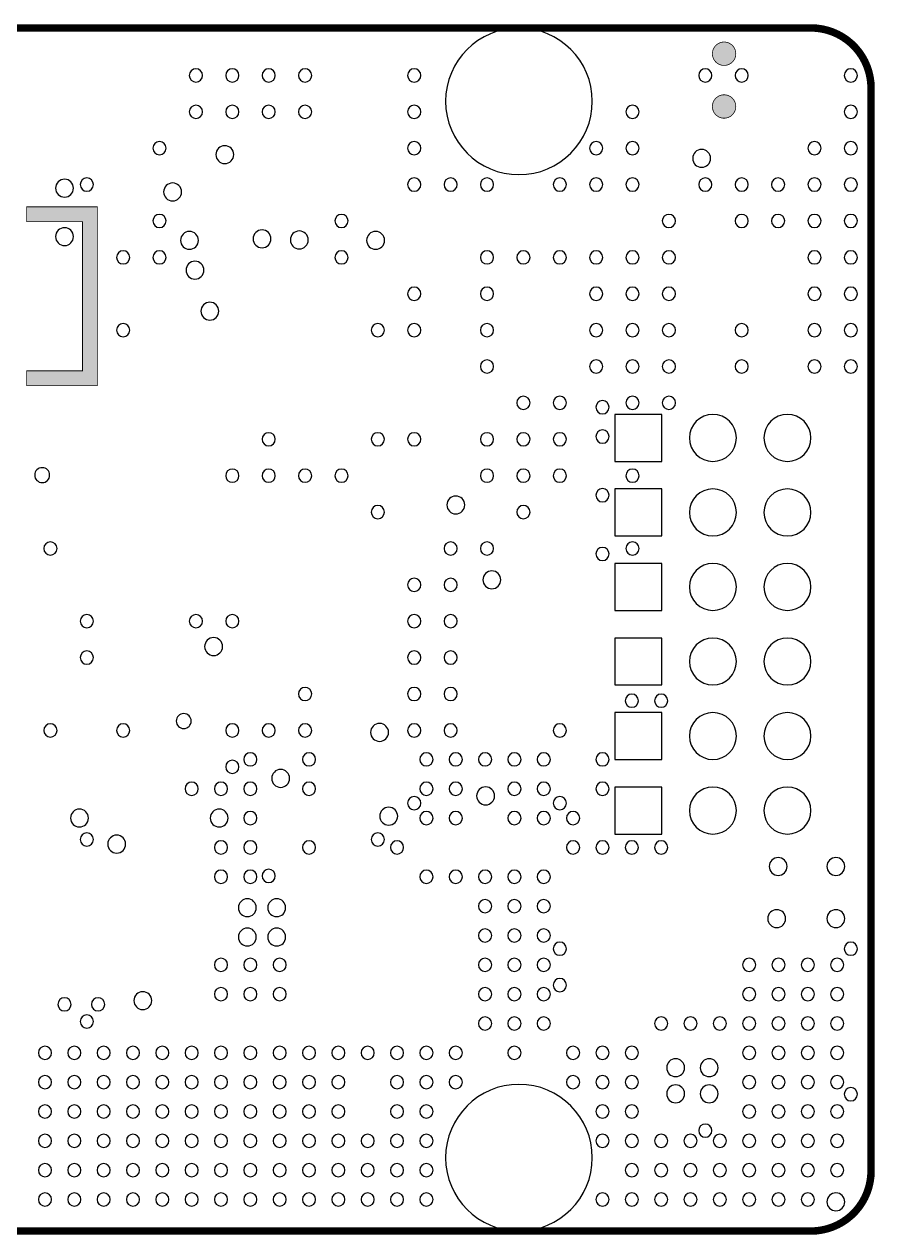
# Model space of a CAD drawing. Header units: millimetres. Extents: x -0.1 to 60.1, y -41.1 to 0.1.
# Drawn here: x 31.14 to 60.13, y -41.13 to 0.13 of the extents above; entities that cross this region are included whole.
import ezdxf

# ---------------------------------------------------------------- set-up
doc = ezdxf.new("R2010")
doc.units = ezdxf.units.MM
doc.layers.add('Board Outline Layer', color=7, linetype='Continuous', true_color=0xff00ff)
doc.layers.add('Multi-Layer', color=7, linetype='Continuous', true_color=0xc0c0c0)

msp = doc.modelspace()

# ---------------------------------------------------------------- hatches: boundary and pattern name
at = {"layer": 'Multi-Layer'}
for points in [[(54.592, -0.879, 1), (55.39, -0.879, 1)], [(54.592, -2.677, 1), (55.39, -2.677, 1)], [(31.218, -12.192), (31.218, -11.684), (33.123, -11.684), (33.123, -6.604), (31.218, -6.604), (31.218, -6.096), (33.631, -6.096), (33.631, -12.192)]]:
    msp.add_hatch(color=256, dxfattribs=at).paths.add_polyline_path(points)

# ---------------------------------------------------------------- linework, layer by layer
at = {"layer": 'Board Outline Layer', "const_width": 0.254}
msp.add_lwpolyline([(0, -2.05), (0, -38.95, 0.414214), (2.05, -41), (57.95, -41, 0.414214), (60, -38.95), (60, -2.05, 0.414214), (57.95, 0), (2.05, 0, 0.414214)], format="xyb", close=True, dxfattribs=at)
at = {"layer": 'Multi-Layer'}
for points in [[(45.5, -2.5, 1), (50.5, -2.5, 1)], [(45.5, -2.5, 1), (50.5, -2.5, 1)], [(45.5, -2.5, 1), (50.5, -2.5, 1)], [(37.668, -4.318, 1), (38.278, -4.318, 1)], [(53.921, -4.445, 1), (54.531, -4.445, 1)], [(32.207, -5.461, 1), (32.817, -5.461, 1)], [(35.89, -5.588, 1), (36.5, -5.588, 1)], [(32.207, -7.112, 1), (32.817, -7.112, 1)], [(36.464, -7.239, 1), (37.074, -7.239, 1)], [(38.938, -7.187, 1), (39.548, -7.187, 1)], [(40.208, -7.224, 1), (40.818, -7.224, 1)], [(42.809, -7.239, 1), (43.419, -7.239, 1)], [(36.652, -8.255, 1), (37.262, -8.255, 1)], [(37.16, -9.652, 1), (37.77, -9.652, 1)], [(53.81, -13.97, 1), (55.41, -13.97, 1)], [(53.81, -13.97, 1), (55.41, -13.97, 1)], [(53.81, -13.97, 1), (55.41, -13.97, 1)], [(56.35, -13.97, 1), (57.95, -13.97, 1)], [(56.35, -13.97, 1), (57.95, -13.97, 1)], [(56.35, -13.97, 1), (57.95, -13.97, 1)], [(31.496, -15.24, 1), (32.004, -15.24, 1)], [(45.542, -16.256, 1), (46.152, -16.256, 1)], [(53.81, -16.51, 1), (55.41, -16.51, 1)], [(53.81, -16.51, 1), (55.41, -16.51, 1)], [(53.81, -16.51, 1), (55.41, -16.51, 1)], [(56.35, -16.51, 1), (57.95, -16.51, 1)], [(56.35, -16.51, 1), (57.95, -16.51, 1)], [(56.35, -16.51, 1), (57.95, -16.51, 1)], [(46.771, -18.807, 1), (47.381, -18.807, 1)], [(53.81, -19.05, 1), (55.41, -19.05, 1)], [(53.81, -19.05, 1), (55.41, -19.05, 1)], [(53.81, -19.05, 1), (55.41, -19.05, 1)], [(56.35, -19.05, 1), (57.95, -19.05, 1)], [(56.35, -19.05, 1), (57.95, -19.05, 1)], [(56.35, -19.05, 1), (57.95, -19.05, 1)], [(37.287, -21.082, 1), (37.897, -21.082, 1)], [(53.81, -21.59, 1), (55.41, -21.59, 1)], [(53.81, -21.59, 1), (55.41, -21.59, 1)], [(53.81, -21.59, 1), (55.41, -21.59, 1)], [(56.35, -21.59, 1), (57.95, -21.59, 1)], [(56.35, -21.59, 1), (57.95, -21.59, 1)], [(56.35, -21.59, 1), (57.95, -21.59, 1)], [(36.322, -23.622, 1), (36.83, -23.622, 1)], [(53.81, -24.13, 1), (55.41, -24.13, 1)], [(53.81, -24.13, 1), (55.41, -24.13, 1)], [(53.81, -24.13, 1), (55.41, -24.13, 1)], [(56.35, -24.13, 1), (57.95, -24.13, 1)], [(56.35, -24.13, 1), (57.95, -24.13, 1)], [(56.35, -24.13, 1), (57.95, -24.13, 1)], [(42.944, -24.007, 1), (43.554, -24.007, 1)], [(39.573, -25.574, 1), (40.183, -25.574, 1)], [(46.558, -26.171, 1), (47.168, -26.171, 1)], [(53.81, -26.67, 1), (55.41, -26.67, 1)], [(53.81, -26.67, 1), (55.41, -26.67, 1)], [(53.81, -26.67, 1), (55.41, -26.67, 1)], [(56.35, -26.67, 1), (57.95, -26.67, 1)], [(56.35, -26.67, 1), (57.95, -26.67, 1)], [(56.35, -26.67, 1), (57.95, -26.67, 1)], [(32.715, -26.924, 1), (33.325, -26.924, 1)], [(37.479, -26.924, 1), (38.089, -26.924, 1)], [(43.256, -26.862, 1), (43.866, -26.862, 1)], [(33.985, -27.813, 1), (34.595, -27.813, 1)], [(56.529, -28.575, 1), (57.139, -28.575, 1)], [(58.496, -28.575, 1), (59.106, -28.575, 1)], [(56.479, -30.353, 1), (57.089, -30.353, 1)], [(58.496, -30.353, 1), (59.106, -30.353, 1)], [(34.874, -33.147, 1), (35.484, -33.147, 1)], [(53.035, -35.433, 1), (53.645, -35.433, 1)], [(54.178, -35.433, 1), (54.788, -35.433, 1)], [(45.5, -38.5, 1), (50.5, -38.5, 1)], [(45.5, -38.5, 1), (50.5, -38.5, 1)], [(45.5, -38.5, 1), (50.5, -38.5, 1)], [(53.035, -36.322, 1), (53.645, -36.322, 1)], [(54.178, -36.322, 1), (54.788, -36.322, 1)], [(58.496, -40.005, 1), (59.106, -40.005, 1)]]:
    msp.add_lwpolyline(points, format="xyb", close=True, dxfattribs=at)
at = {"layer": 'Multi-Layer', "const_width": 0.0254}
for points in [[(54.592, -0.879, 1), (55.39, -0.879), (55.39, -0.879, 1), (54.592, -0.879)], [(54.592, -2.677, 1), (55.39, -2.677), (55.39, -2.677, 1), (54.592, -2.677)]]:
    msp.add_lwpolyline(points, format="xyb", dxfattribs=at)
at = {"layer": 'Multi-Layer'}
for points in [[(36.765, -1.618, 1), (37.216, -1.618), (37.216, -1.618, 1), (36.765, -1.618)], [(38.005, -1.618, 1), (38.456, -1.618), (38.456, -1.618, 1), (38.005, -1.618)], [(39.245, -1.618, 1), (39.696, -1.618), (39.696, -1.618, 1), (39.245, -1.618)], [(40.485, -1.618, 1), (40.936, -1.618), (40.936, -1.618, 1), (40.485, -1.618)], [(44.205, -1.618, 1), (44.656, -1.618), (44.656, -1.618, 1), (44.205, -1.618)], [(54.125, -1.618, 1), (54.576, -1.618), (54.576, -1.618, 1), (54.125, -1.618)], [(55.365, -1.618, 1), (55.816, -1.618), (55.816, -1.618, 1), (55.365, -1.618)], [(59.085, -1.618, 1), (59.536, -1.618), (59.536, -1.618, 1), (59.085, -1.618)], [(36.765, -2.858, 1), (37.216, -2.858), (37.216, -2.858, 1), (36.765, -2.858)], [(38.005, -2.858, 1), (38.456, -2.858), (38.456, -2.858, 1), (38.005, -2.858)], [(39.245, -2.858, 1), (39.696, -2.858), (39.696, -2.858, 1), (39.245, -2.858)], [(40.485, -2.858, 1), (40.936, -2.858), (40.936, -2.858, 1), (40.485, -2.858)], [(44.205, -2.858, 1), (44.656, -2.858), (44.656, -2.858, 1), (44.205, -2.858)], [(51.645, -2.858, 1), (52.096, -2.858), (52.096, -2.858, 1), (51.645, -2.858)], [(59.085, -2.858, 1), (59.536, -2.858), (59.536, -2.858, 1), (59.085, -2.858)], [(35.525, -4.098, 1), (35.976, -4.098), (35.976, -4.098, 1), (35.525, -4.098)], [(44.205, -4.098, 1), (44.656, -4.098), (44.656, -4.098, 1), (44.205, -4.098)], [(50.405, -4.098, 1), (50.856, -4.098), (50.856, -4.098, 1), (50.405, -4.098)], [(51.645, -4.098, 1), (52.096, -4.098), (52.096, -4.098, 1), (51.645, -4.098)], [(57.845, -4.098, 1), (58.296, -4.098), (58.296, -4.098, 1), (57.845, -4.098)], [(59.085, -4.098, 1), (59.536, -4.098), (59.536, -4.098, 1), (59.085, -4.098)], [(33.045, -5.338, 1), (33.496, -5.338), (33.496, -5.338, 1), (33.045, -5.338)], [(44.205, -5.338, 1), (44.656, -5.338), (44.656, -5.338, 1), (44.205, -5.338)], [(45.445, -5.338, 1), (45.896, -5.338), (45.896, -5.338, 1), (45.445, -5.338)], [(46.685, -5.338, 1), (47.136, -5.338), (47.136, -5.338, 1), (46.685, -5.338)], [(49.165, -5.338, 1), (49.616, -5.338), (49.616, -5.338, 1), (49.165, -5.338)], [(50.405, -5.338, 1), (50.856, -5.338), (50.856, -5.338, 1), (50.405, -5.338)], [(51.645, -5.338, 1), (52.096, -5.338), (52.096, -5.338, 1), (51.645, -5.338)], [(54.125, -5.338, 1), (54.576, -5.338), (54.576, -5.338, 1), (54.125, -5.338)], [(55.365, -5.338, 1), (55.816, -5.338), (55.816, -5.338, 1), (55.365, -5.338)], [(56.605, -5.338, 1), (57.056, -5.338), (57.056, -5.338, 1), (56.605, -5.338)], [(57.845, -5.338, 1), (58.296, -5.338), (58.296, -5.338, 1), (57.845, -5.338)], [(59.085, -5.338, 1), (59.536, -5.338), (59.536, -5.338, 1), (59.085, -5.338)], [(35.525, -6.578, 1), (35.976, -6.578), (35.976, -6.578, 1), (35.525, -6.578)], [(41.725, -6.578, 1), (42.176, -6.578), (42.176, -6.578, 1), (41.725, -6.578)], [(52.885, -6.578, 1), (53.336, -6.578), (53.336, -6.578, 1), (52.885, -6.578)], [(55.365, -6.578, 1), (55.816, -6.578), (55.816, -6.578, 1), (55.365, -6.578)], [(56.605, -6.578, 1), (57.056, -6.578), (57.056, -6.578, 1), (56.605, -6.578)], [(57.845, -6.578, 1), (58.296, -6.578), (58.296, -6.578, 1), (57.845, -6.578)], [(59.085, -6.578, 1), (59.536, -6.578), (59.536, -6.578, 1), (59.085, -6.578)], [(34.285, -7.818, 1), (34.736, -7.818), (34.736, -7.818, 1), (34.285, -7.818)], [(35.525, -7.818, 1), (35.976, -7.818), (35.976, -7.818, 1), (35.525, -7.818)], [(41.725, -7.818, 1), (42.176, -7.818), (42.176, -7.818, 1), (41.725, -7.818)], [(46.685, -7.818, 1), (47.136, -7.818), (47.136, -7.818, 1), (46.685, -7.818)], [(47.925, -7.818, 1), (48.376, -7.818), (48.376, -7.818, 1), (47.925, -7.818)], [(49.165, -7.818, 1), (49.616, -7.818), (49.616, -7.818, 1), (49.165, -7.818)], [(50.405, -7.818, 1), (50.856, -7.818), (50.856, -7.818, 1), (50.405, -7.818)], [(51.645, -7.818, 1), (52.096, -7.818), (52.096, -7.818, 1), (51.645, -7.818)], [(52.885, -7.818, 1), (53.336, -7.818), (53.336, -7.818, 1), (52.885, -7.818)], [(57.845, -7.818, 1), (58.296, -7.818), (58.296, -7.818, 1), (57.845, -7.818)], [(59.085, -7.818, 1), (59.536, -7.818), (59.536, -7.818, 1), (59.085, -7.818)], [(44.205, -9.058, 1), (44.656, -9.058), (44.656, -9.058, 1), (44.205, -9.058)], [(46.685, -9.058, 1), (47.136, -9.058), (47.136, -9.058, 1), (46.685, -9.058)], [(50.405, -9.058, 1), (50.856, -9.058), (50.856, -9.058, 1), (50.405, -9.058)], [(51.645, -9.058, 1), (52.096, -9.058), (52.096, -9.058, 1), (51.645, -9.058)], [(52.885, -9.058, 1), (53.336, -9.058), (53.336, -9.058, 1), (52.885, -9.058)], [(57.845, -9.058, 1), (58.296, -9.058), (58.296, -9.058, 1), (57.845, -9.058)], [(59.085, -9.058, 1), (59.536, -9.058), (59.536, -9.058, 1), (59.085, -9.058)], [(34.285, -10.298, 1), (34.736, -10.298), (34.736, -10.298, 1), (34.285, -10.298)], [(42.965, -10.298, 1), (43.416, -10.298), (43.416, -10.298, 1), (42.965, -10.298)], [(44.205, -10.298, 1), (44.656, -10.298), (44.656, -10.298, 1), (44.205, -10.298)], [(46.685, -10.298, 1), (47.136, -10.298), (47.136, -10.298, 1), (46.685, -10.298)], [(50.405, -10.298, 1), (50.856, -10.298), (50.856, -10.298, 1), (50.405, -10.298)], [(51.645, -10.298, 1), (52.096, -10.298), (52.096, -10.298, 1), (51.645, -10.298)], [(52.885, -10.298, 1), (53.336, -10.298), (53.336, -10.298, 1), (52.885, -10.298)], [(55.365, -10.298, 1), (55.816, -10.298), (55.816, -10.298, 1), (55.365, -10.298)], [(57.845, -10.298, 1), (58.296, -10.298), (58.296, -10.298, 1), (57.845, -10.298)], [(59.085, -10.298, 1), (59.536, -10.298), (59.536, -10.298, 1), (59.085, -10.298)], [(46.685, -11.538, 1), (47.136, -11.538), (47.136, -11.538, 1), (46.685, -11.538)], [(50.405, -11.538, 1), (50.856, -11.538), (50.856, -11.538, 1), (50.405, -11.538)], [(51.645, -11.538, 1), (52.096, -11.538), (52.096, -11.538, 1), (51.645, -11.538)], [(52.885, -11.538, 1), (53.336, -11.538), (53.336, -11.538, 1), (52.885, -11.538)], [(55.365, -11.538, 1), (55.816, -11.538), (55.816, -11.538, 1), (55.365, -11.538)], [(57.845, -11.538, 1), (58.296, -11.538), (58.296, -11.538, 1), (57.845, -11.538)], [(59.085, -11.538, 1), (59.536, -11.538), (59.536, -11.538, 1), (59.085, -11.538)], [(47.925, -12.778, 1), (48.376, -12.778), (48.376, -12.778, 1), (47.925, -12.778)], [(49.165, -12.778, 1), (49.616, -12.778), (49.616, -12.778, 1), (49.165, -12.778)], [(50.619, -12.926, 1), (51.07, -12.926), (51.07, -12.926, 1), (50.619, -12.926)], [(51.645, -12.778, 1), (52.096, -12.778), (52.096, -12.778, 1), (51.645, -12.778)], [(52.885, -12.778, 1), (53.336, -12.778), (53.336, -12.778, 1), (52.885, -12.778)], [(39.245, -14.018, 1), (39.696, -14.018), (39.696, -14.018, 1), (39.245, -14.018)], [(42.965, -14.018, 1), (43.416, -14.018), (43.416, -14.018, 1), (42.965, -14.018)], [(44.205, -14.018, 1), (44.656, -14.018), (44.656, -14.018, 1), (44.205, -14.018)], [(46.685, -14.018, 1), (47.136, -14.018), (47.136, -14.018, 1), (46.685, -14.018)], [(47.925, -14.018, 1), (48.376, -14.018), (48.376, -14.018, 1), (47.925, -14.018)], [(49.165, -14.018, 1), (49.616, -14.018), (49.616, -14.018, 1), (49.165, -14.018)], [(50.619, -13.926, 1), (51.07, -13.926), (51.07, -13.926, 1), (50.619, -13.926)], [(38.005, -15.258, 1), (38.456, -15.258), (38.456, -15.258, 1), (38.005, -15.258)], [(39.245, -15.258, 1), (39.696, -15.258), (39.696, -15.258, 1), (39.245, -15.258)], [(40.485, -15.258, 1), (40.936, -15.258), (40.936, -15.258, 1), (40.485, -15.258)], [(41.725, -15.258, 1), (42.176, -15.258), (42.176, -15.258, 1), (41.725, -15.258)], [(46.685, -15.258, 1), (47.136, -15.258), (47.136, -15.258, 1), (46.685, -15.258)], [(47.925, -15.258, 1), (48.376, -15.258), (48.376, -15.258, 1), (47.925, -15.258)], [(49.165, -15.258, 1), (49.616, -15.258), (49.616, -15.258, 1), (49.165, -15.258)], [(51.645, -15.258, 1), (52.096, -15.258), (52.096, -15.258, 1), (51.645, -15.258)], [(50.619, -15.926, 1), (51.07, -15.926), (51.07, -15.926, 1), (50.619, -15.926)], [(42.965, -16.498, 1), (43.416, -16.498), (43.416, -16.498, 1), (42.965, -16.498)], [(47.925, -16.498, 1), (48.376, -16.498), (48.376, -16.498, 1), (47.925, -16.498)], [(31.805, -17.738, 1), (32.256, -17.738), (32.256, -17.738, 1), (31.805, -17.738)], [(45.445, -17.738, 1), (45.896, -17.738), (45.896, -17.738, 1), (45.445, -17.738)], [(46.685, -17.738, 1), (47.136, -17.738), (47.136, -17.738, 1), (46.685, -17.738)], [(50.619, -17.926, 1), (51.07, -17.926), (51.07, -17.926, 1), (50.619, -17.926)], [(51.645, -17.738, 1), (52.096, -17.738), (52.096, -17.738, 1), (51.645, -17.738)], [(44.205, -18.978, 1), (44.656, -18.978), (44.656, -18.978, 1), (44.205, -18.978)], [(45.445, -18.978, 1), (45.896, -18.978), (45.896, -18.978, 1), (45.445, -18.978)], [(33.045, -20.218, 1), (33.496, -20.218), (33.496, -20.218, 1), (33.045, -20.218)], [(36.765, -20.218, 1), (37.216, -20.218), (37.216, -20.218, 1), (36.765, -20.218)], [(38.005, -20.218, 1), (38.456, -20.218), (38.456, -20.218, 1), (38.005, -20.218)], [(44.205, -20.218, 1), (44.656, -20.218), (44.656, -20.218, 1), (44.205, -20.218)], [(45.445, -20.218, 1), (45.896, -20.218), (45.896, -20.218, 1), (45.445, -20.218)], [(33.045, -21.458, 1), (33.496, -21.458), (33.496, -21.458, 1), (33.045, -21.458)], [(44.205, -21.458, 1), (44.656, -21.458), (44.656, -21.458, 1), (44.205, -21.458)], [(45.445, -21.458, 1), (45.896, -21.458), (45.896, -21.458, 1), (45.445, -21.458)], [(40.485, -22.698, 1), (40.936, -22.698), (40.936, -22.698, 1), (40.485, -22.698)], [(44.205, -22.698, 1), (44.656, -22.698), (44.656, -22.698, 1), (44.205, -22.698)], [(45.445, -22.698, 1), (45.896, -22.698), (45.896, -22.698, 1), (45.445, -22.698)], [(51.619, -22.926, 1), (52.07, -22.926), (52.07, -22.926, 1), (51.619, -22.926)], [(52.619, -22.926, 1), (53.07, -22.926), (53.07, -22.926, 1), (52.619, -22.926)], [(31.805, -23.938, 1), (32.256, -23.938), (32.256, -23.938, 1), (31.805, -23.938)], [(34.285, -23.938, 1), (34.736, -23.938), (34.736, -23.938, 1), (34.285, -23.938)], [(38.005, -23.938, 1), (38.456, -23.938), (38.456, -23.938, 1), (38.005, -23.938)], [(39.245, -23.938, 1), (39.696, -23.938), (39.696, -23.938, 1), (39.245, -23.938)], [(40.485, -23.938, 1), (40.936, -23.938), (40.936, -23.938, 1), (40.485, -23.938)], [(44.205, -23.938, 1), (44.656, -23.938), (44.656, -23.938, 1), (44.205, -23.938)], [(45.445, -23.938, 1), (45.896, -23.938), (45.896, -23.938, 1), (45.445, -23.938)], [(49.165, -23.938, 1), (49.616, -23.938), (49.616, -23.938, 1), (49.165, -23.938)], [(38.619, -24.926, 1), (39.07, -24.926), (39.07, -24.926, 1), (38.619, -24.926)], [(40.619, -24.926, 1), (41.07, -24.926), (41.07, -24.926, 1), (40.619, -24.926)], [(44.619, -24.926, 1), (45.07, -24.926), (45.07, -24.926, 1), (44.619, -24.926)], [(45.619, -24.926, 1), (46.07, -24.926), (46.07, -24.926, 1), (45.619, -24.926)], [(46.619, -24.926, 1), (47.07, -24.926), (47.07, -24.926, 1), (46.619, -24.926)], [(47.619, -24.926, 1), (48.07, -24.926), (48.07, -24.926, 1), (47.619, -24.926)], [(48.619, -24.926, 1), (49.07, -24.926), (49.07, -24.926, 1), (48.619, -24.926)], [(50.619, -24.926, 1), (51.07, -24.926), (51.07, -24.926, 1), (50.619, -24.926)], [(38.005, -25.178, 1), (38.456, -25.178), (38.456, -25.178, 1), (38.005, -25.178)], [(36.619, -25.926, 1), (37.07, -25.926), (37.07, -25.926, 1), (36.619, -25.926)], [(37.619, -25.926, 1), (38.07, -25.926), (38.07, -25.926, 1), (37.619, -25.926)], [(38.619, -25.926, 1), (39.07, -25.926), (39.07, -25.926, 1), (38.619, -25.926)], [(40.619, -25.926, 1), (41.07, -25.926), (41.07, -25.926, 1), (40.619, -25.926)], [(44.619, -25.926, 1), (45.07, -25.926), (45.07, -25.926, 1), (44.619, -25.926)], [(45.619, -25.926, 1), (46.07, -25.926), (46.07, -25.926, 1), (45.619, -25.926)], [(47.619, -25.926, 1), (48.07, -25.926), (48.07, -25.926, 1), (47.619, -25.926)], [(48.619, -25.926, 1), (49.07, -25.926), (49.07, -25.926, 1), (48.619, -25.926)], [(50.619, -25.926, 1), (51.07, -25.926), (51.07, -25.926, 1), (50.619, -25.926)], [(44.205, -26.418, 1), (44.656, -26.418), (44.656, -26.418, 1), (44.205, -26.418)], [(49.165, -26.418, 1), (49.616, -26.418), (49.616, -26.418, 1), (49.165, -26.418)], [(38.619, -26.926, 1), (39.07, -26.926), (39.07, -26.926, 1), (38.619, -26.926)], [(44.619, -26.926, 1), (45.07, -26.926), (45.07, -26.926, 1), (44.619, -26.926)], [(45.619, -26.926, 1), (46.07, -26.926), (46.07, -26.926, 1), (45.619, -26.926)], [(47.619, -26.926, 1), (48.07, -26.926), (48.07, -26.926, 1), (47.619, -26.926)], [(48.619, -26.926, 1), (49.07, -26.926), (49.07, -26.926, 1), (48.619, -26.926)], [(49.619, -26.926, 1), (50.07, -26.926), (50.07, -26.926, 1), (49.619, -26.926)], [(33.045, -27.658, 1), (33.496, -27.658), (33.496, -27.658, 1), (33.045, -27.658)], [(42.965, -27.658, 1), (43.416, -27.658), (43.416, -27.658, 1), (42.965, -27.658)], [(37.619, -27.926, 1), (38.07, -27.926), (38.07, -27.926, 1), (37.619, -27.926)], [(38.619, -27.926, 1), (39.07, -27.926), (39.07, -27.926, 1), (38.619, -27.926)], [(40.619, -27.926, 1), (41.07, -27.926), (41.07, -27.926, 1), (40.619, -27.926)], [(43.619, -27.926, 1), (44.07, -27.926), (44.07, -27.926, 1), (43.619, -27.926)], [(49.619, -27.926, 1), (50.07, -27.926), (50.07, -27.926, 1), (49.619, -27.926)], [(50.619, -27.926, 1), (51.07, -27.926), (51.07, -27.926, 1), (50.619, -27.926)], [(51.619, -27.926, 1), (52.07, -27.926), (52.07, -27.926, 1), (51.619, -27.926)], [(52.619, -27.926, 1), (53.07, -27.926), (53.07, -27.926, 1), (52.619, -27.926)], [(37.619, -28.926, 1), (38.07, -28.926), (38.07, -28.926, 1), (37.619, -28.926)], [(38.619, -28.926, 1), (39.07, -28.926), (39.07, -28.926, 1), (38.619, -28.926)], [(39.245, -28.898, 1), (39.696, -28.898), (39.696, -28.898, 1), (39.245, -28.898)], [(44.619, -28.926, 1), (45.07, -28.926), (45.07, -28.926, 1), (44.619, -28.926)], [(45.619, -28.926, 1), (46.07, -28.926), (46.07, -28.926, 1), (45.619, -28.926)], [(46.619, -28.926, 1), (47.07, -28.926), (47.07, -28.926, 1), (46.619, -28.926)], [(47.619, -28.926, 1), (48.07, -28.926), (48.07, -28.926, 1), (47.619, -28.926)], [(48.619, -28.926, 1), (49.07, -28.926), (49.07, -28.926, 1), (48.619, -28.926)], [(38.438, -29.98, 1), (39.047, -29.98), (39.047, -29.98, 1), (38.438, -29.98)], [(39.439, -29.98, 1), (40.048, -29.98), (40.048, -29.98, 1), (39.439, -29.98)], [(46.619, -29.926, 1), (47.07, -29.926), (47.07, -29.926, 1), (46.619, -29.926)], [(47.619, -29.926, 1), (48.07, -29.926), (48.07, -29.926, 1), (47.619, -29.926)], [(48.619, -29.926, 1), (49.07, -29.926), (49.07, -29.926, 1), (48.619, -29.926)], [(38.438, -30.98, 1), (39.047, -30.98), (39.047, -30.98, 1), (38.438, -30.98)], [(39.439, -30.98, 1), (40.048, -30.98), (40.048, -30.98, 1), (39.439, -30.98)], [(46.619, -30.926, 1), (47.07, -30.926), (47.07, -30.926, 1), (46.619, -30.926)], [(47.619, -30.926, 1), (48.07, -30.926), (48.07, -30.926, 1), (47.619, -30.926)], [(48.619, -30.926, 1), (49.07, -30.926), (49.07, -30.926, 1), (48.619, -30.926)], [(49.165, -31.378, 1), (49.616, -31.378), (49.616, -31.378, 1), (49.165, -31.378)], [(59.085, -31.378, 1), (59.536, -31.378), (59.536, -31.378, 1), (59.085, -31.378)], [(37.619, -31.926, 1), (38.07, -31.926), (38.07, -31.926, 1), (37.619, -31.926)], [(38.619, -31.926, 1), (39.07, -31.926), (39.07, -31.926, 1), (38.619, -31.926)], [(39.619, -31.926, 1), (40.07, -31.926), (40.07, -31.926, 1), (39.619, -31.926)], [(46.619, -31.926, 1), (47.07, -31.926), (47.07, -31.926, 1), (46.619, -31.926)], [(47.619, -31.926, 1), (48.07, -31.926), (48.07, -31.926, 1), (47.619, -31.926)], [(48.619, -31.926, 1), (49.07, -31.926), (49.07, -31.926, 1), (48.619, -31.926)], [(55.619, -31.926, 1), (56.07, -31.926), (56.07, -31.926, 1), (55.619, -31.926)], [(56.619, -31.926, 1), (57.07, -31.926), (57.07, -31.926, 1), (56.619, -31.926)], [(57.619, -31.926, 1), (58.07, -31.926), (58.07, -31.926, 1), (57.619, -31.926)], [(58.619, -31.926, 1), (59.07, -31.926), (59.07, -31.926, 1), (58.619, -31.926)], [(49.165, -32.618, 1), (49.616, -32.618), (49.616, -32.618, 1), (49.165, -32.618)], [(37.619, -32.926, 1), (38.07, -32.926), (38.07, -32.926, 1), (37.619, -32.926)], [(38.619, -32.926, 1), (39.07, -32.926), (39.07, -32.926, 1), (38.619, -32.926)], [(39.619, -32.926, 1), (40.07, -32.926), (40.07, -32.926, 1), (39.619, -32.926)], [(46.619, -32.926, 1), (47.07, -32.926), (47.07, -32.926, 1), (46.619, -32.926)], [(47.619, -32.926, 1), (48.07, -32.926), (48.07, -32.926, 1), (47.619, -32.926)], [(48.619, -32.926, 1), (49.07, -32.926), (49.07, -32.926, 1), (48.619, -32.926)], [(55.619, -32.926, 1), (56.07, -32.926), (56.07, -32.926, 1), (55.619, -32.926)], [(56.619, -32.926, 1), (57.07, -32.926), (57.07, -32.926, 1), (56.619, -32.926)], [(57.619, -32.926, 1), (58.07, -32.926), (58.07, -32.926, 1), (57.619, -32.926)], [(58.619, -32.926, 1), (59.07, -32.926), (59.07, -32.926, 1), (58.619, -32.926)], [(32.287, -33.274, 1), (32.738, -33.274), (32.738, -33.274, 1), (32.287, -33.274)], [(33.43, -33.274, 1), (33.881, -33.274), (33.881, -33.274, 1), (33.43, -33.274)], [(33.045, -33.858, 1), (33.496, -33.858), (33.496, -33.858, 1), (33.045, -33.858)], [(46.619, -33.926, 1), (47.07, -33.926), (47.07, -33.926, 1), (46.619, -33.926)], [(47.619, -33.926, 1), (48.07, -33.926), (48.07, -33.926, 1), (47.619, -33.926)], [(48.619, -33.926, 1), (49.07, -33.926), (49.07, -33.926, 1), (48.619, -33.926)], [(52.619, -33.926, 1), (53.07, -33.926), (53.07, -33.926, 1), (52.619, -33.926)], [(53.619, -33.926, 1), (54.07, -33.926), (54.07, -33.926, 1), (53.619, -33.926)], [(54.619, -33.926, 1), (55.07, -33.926), (55.07, -33.926, 1), (54.619, -33.926)], [(55.619, -33.926, 1), (56.07, -33.926), (56.07, -33.926, 1), (55.619, -33.926)], [(56.619, -33.926, 1), (57.07, -33.926), (57.07, -33.926, 1), (56.619, -33.926)], [(57.619, -33.926, 1), (58.07, -33.926), (58.07, -33.926, 1), (57.619, -33.926)], [(58.619, -33.926, 1), (59.07, -33.926), (59.07, -33.926, 1), (58.619, -33.926)], [(31.619, -34.926, 1), (32.07, -34.926), (32.07, -34.926, 1), (31.619, -34.926)], [(32.619, -34.926, 1), (33.07, -34.926), (33.07, -34.926, 1), (32.619, -34.926)], [(33.619, -34.926, 1), (34.07, -34.926), (34.07, -34.926, 1), (33.619, -34.926)], [(34.619, -34.926, 1), (35.07, -34.926), (35.07, -34.926, 1), (34.619, -34.926)], [(35.619, -34.926, 1), (36.07, -34.926), (36.07, -34.926, 1), (35.619, -34.926)], [(36.619, -34.926, 1), (37.07, -34.926), (37.07, -34.926, 1), (36.619, -34.926)], [(37.619, -34.926, 1), (38.07, -34.926), (38.07, -34.926, 1), (37.619, -34.926)], [(38.619, -34.926, 1), (39.07, -34.926), (39.07, -34.926, 1), (38.619, -34.926)], [(39.619, -34.926, 1), (40.07, -34.926), (40.07, -34.926, 1), (39.619, -34.926)], [(40.619, -34.926, 1), (41.07, -34.926), (41.07, -34.926, 1), (40.619, -34.926)], [(41.619, -34.926, 1), (42.07, -34.926), (42.07, -34.926, 1), (41.619, -34.926)], [(42.619, -34.926, 1), (43.07, -34.926), (43.07, -34.926, 1), (42.619, -34.926)], [(43.619, -34.926, 1), (44.07, -34.926), (44.07, -34.926, 1), (43.619, -34.926)], [(44.619, -34.926, 1), (45.07, -34.926), (45.07, -34.926, 1), (44.619, -34.926)], [(45.619, -34.926, 1), (46.07, -34.926), (46.07, -34.926, 1), (45.619, -34.926)], [(47.619, -34.926, 1), (48.07, -34.926), (48.07, -34.926, 1), (47.619, -34.926)], [(49.619, -34.926, 1), (50.07, -34.926), (50.07, -34.926, 1), (49.619, -34.926)], [(50.619, -34.926, 1), (51.07, -34.926), (51.07, -34.926, 1), (50.619, -34.926)], [(51.619, -34.926, 1), (52.07, -34.926), (52.07, -34.926, 1), (51.619, -34.926)], [(55.619, -34.926, 1), (56.07, -34.926), (56.07, -34.926, 1), (55.619, -34.926)], [(56.619, -34.926, 1), (57.07, -34.926), (57.07, -34.926, 1), (56.619, -34.926)], [(57.619, -34.926, 1), (58.07, -34.926), (58.07, -34.926, 1), (57.619, -34.926)], [(58.619, -34.926, 1), (59.07, -34.926), (59.07, -34.926, 1), (58.619, -34.926)], [(31.619, -35.926, 1), (32.07, -35.926), (32.07, -35.926, 1), (31.619, -35.926)], [(32.619, -35.926, 1), (33.07, -35.926), (33.07, -35.926, 1), (32.619, -35.926)], [(33.619, -35.926, 1), (34.07, -35.926), (34.07, -35.926, 1), (33.619, -35.926)], [(34.619, -35.926, 1), (35.07, -35.926), (35.07, -35.926, 1), (34.619, -35.926)], [(35.619, -35.926, 1), (36.07, -35.926), (36.07, -35.926, 1), (35.619, -35.926)], [(36.619, -35.926, 1), (37.07, -35.926), (37.07, -35.926, 1), (36.619, -35.926)], [(37.619, -35.926, 1), (38.07, -35.926), (38.07, -35.926, 1), (37.619, -35.926)], [(38.619, -35.926, 1), (39.07, -35.926), (39.07, -35.926, 1), (38.619, -35.926)], [(39.619, -35.926, 1), (40.07, -35.926), (40.07, -35.926, 1), (39.619, -35.926)], [(40.619, -35.926, 1), (41.07, -35.926), (41.07, -35.926, 1), (40.619, -35.926)], [(41.619, -35.926, 1), (42.07, -35.926), (42.07, -35.926, 1), (41.619, -35.926)], [(43.619, -35.926, 1), (44.07, -35.926), (44.07, -35.926, 1), (43.619, -35.926)], [(44.619, -35.926, 1), (45.07, -35.926), (45.07, -35.926, 1), (44.619, -35.926)], [(45.619, -35.926, 1), (46.07, -35.926), (46.07, -35.926, 1), (45.619, -35.926)], [(49.619, -35.926, 1), (50.07, -35.926), (50.07, -35.926, 1), (49.619, -35.926)], [(50.619, -35.926, 1), (51.07, -35.926), (51.07, -35.926, 1), (50.619, -35.926)], [(51.619, -35.926, 1), (52.07, -35.926), (52.07, -35.926, 1), (51.619, -35.926)], [(55.619, -35.926, 1), (56.07, -35.926), (56.07, -35.926, 1), (55.619, -35.926)], [(56.619, -35.926, 1), (57.07, -35.926), (57.07, -35.926, 1), (56.619, -35.926)], [(57.619, -35.926, 1), (58.07, -35.926), (58.07, -35.926, 1), (57.619, -35.926)], [(58.619, -35.926, 1), (59.07, -35.926), (59.07, -35.926, 1), (58.619, -35.926)], [(59.085, -36.338, 1), (59.536, -36.338), (59.536, -36.338, 1), (59.085, -36.338)], [(31.619, -36.926, 1), (32.07, -36.926), (32.07, -36.926, 1), (31.619, -36.926)], [(32.619, -36.926, 1), (33.07, -36.926), (33.07, -36.926, 1), (32.619, -36.926)], [(33.619, -36.926, 1), (34.07, -36.926), (34.07, -36.926, 1), (33.619, -36.926)], [(34.619, -36.926, 1), (35.07, -36.926), (35.07, -36.926, 1), (34.619, -36.926)], [(35.619, -36.926, 1), (36.07, -36.926), (36.07, -36.926, 1), (35.619, -36.926)], [(36.619, -36.926, 1), (37.07, -36.926), (37.07, -36.926, 1), (36.619, -36.926)], [(37.619, -36.926, 1), (38.07, -36.926), (38.07, -36.926, 1), (37.619, -36.926)], [(38.619, -36.926, 1), (39.07, -36.926), (39.07, -36.926, 1), (38.619, -36.926)], [(39.619, -36.926, 1), (40.07, -36.926), (40.07, -36.926, 1), (39.619, -36.926)], [(40.619, -36.926, 1), (41.07, -36.926), (41.07, -36.926, 1), (40.619, -36.926)], [(41.619, -36.926, 1), (42.07, -36.926), (42.07, -36.926, 1), (41.619, -36.926)], [(43.619, -36.926, 1), (44.07, -36.926), (44.07, -36.926, 1), (43.619, -36.926)], [(44.619, -36.926, 1), (45.07, -36.926), (45.07, -36.926, 1), (44.619, -36.926)], [(50.619, -36.926, 1), (51.07, -36.926), (51.07, -36.926, 1), (50.619, -36.926)], [(51.619, -36.926, 1), (52.07, -36.926), (52.07, -36.926, 1), (51.619, -36.926)], [(55.619, -36.926, 1), (56.07, -36.926), (56.07, -36.926, 1), (55.619, -36.926)], [(56.619, -36.926, 1), (57.07, -36.926), (57.07, -36.926, 1), (56.619, -36.926)], [(57.619, -36.926, 1), (58.07, -36.926), (58.07, -36.926, 1), (57.619, -36.926)], [(58.619, -36.926, 1), (59.07, -36.926), (59.07, -36.926, 1), (58.619, -36.926)], [(54.125, -37.578, 1), (54.576, -37.578), (54.576, -37.578, 1), (54.125, -37.578)], [(31.619, -37.926, 1), (32.07, -37.926), (32.07, -37.926, 1), (31.619, -37.926)], [(32.619, -37.926, 1), (33.07, -37.926), (33.07, -37.926, 1), (32.619, -37.926)], [(33.619, -37.926, 1), (34.07, -37.926), (34.07, -37.926, 1), (33.619, -37.926)], [(34.619, -37.926, 1), (35.07, -37.926), (35.07, -37.926, 1), (34.619, -37.926)], [(35.619, -37.926, 1), (36.07, -37.926), (36.07, -37.926, 1), (35.619, -37.926)], [(36.619, -37.926, 1), (37.07, -37.926), (37.07, -37.926, 1), (36.619, -37.926)], [(37.619, -37.926, 1), (38.07, -37.926), (38.07, -37.926, 1), (37.619, -37.926)], [(38.619, -37.926, 1), (39.07, -37.926), (39.07, -37.926, 1), (38.619, -37.926)], [(39.619, -37.926, 1), (40.07, -37.926), (40.07, -37.926, 1), (39.619, -37.926)], [(40.619, -37.926, 1), (41.07, -37.926), (41.07, -37.926, 1), (40.619, -37.926)], [(41.619, -37.926, 1), (42.07, -37.926), (42.07, -37.926, 1), (41.619, -37.926)], [(42.619, -37.926, 1), (43.07, -37.926), (43.07, -37.926, 1), (42.619, -37.926)], [(43.619, -37.926, 1), (44.07, -37.926), (44.07, -37.926, 1), (43.619, -37.926)], [(44.619, -37.926, 1), (45.07, -37.926), (45.07, -37.926, 1), (44.619, -37.926)], [(50.619, -37.926, 1), (51.07, -37.926), (51.07, -37.926, 1), (50.619, -37.926)], [(51.619, -37.926, 1), (52.07, -37.926), (52.07, -37.926, 1), (51.619, -37.926)], [(52.619, -37.926, 1), (53.07, -37.926), (53.07, -37.926, 1), (52.619, -37.926)], [(53.619, -37.926, 1), (54.07, -37.926), (54.07, -37.926, 1), (53.619, -37.926)], [(54.619, -37.926, 1), (55.07, -37.926), (55.07, -37.926, 1), (54.619, -37.926)], [(55.619, -37.926, 1), (56.07, -37.926), (56.07, -37.926, 1), (55.619, -37.926)], [(56.619, -37.926, 1), (57.07, -37.926), (57.07, -37.926, 1), (56.619, -37.926)], [(57.619, -37.926, 1), (58.07, -37.926), (58.07, -37.926, 1), (57.619, -37.926)], [(58.619, -37.926, 1), (59.07, -37.926), (59.07, -37.926, 1), (58.619, -37.926)], [(31.619, -38.926, 1), (32.07, -38.926), (32.07, -38.926, 1), (31.619, -38.926)], [(32.619, -38.926, 1), (33.07, -38.926), (33.07, -38.926, 1), (32.619, -38.926)], [(33.619, -38.926, 1), (34.07, -38.926), (34.07, -38.926, 1), (33.619, -38.926)], [(34.619, -38.926, 1), (35.07, -38.926), (35.07, -38.926, 1), (34.619, -38.926)], [(35.619, -38.926, 1), (36.07, -38.926), (36.07, -38.926, 1), (35.619, -38.926)], [(36.619, -38.926, 1), (37.07, -38.926), (37.07, -38.926, 1), (36.619, -38.926)], [(37.619, -38.926, 1), (38.07, -38.926), (38.07, -38.926, 1), (37.619, -38.926)], [(38.619, -38.926, 1), (39.07, -38.926), (39.07, -38.926, 1), (38.619, -38.926)], [(39.619, -38.926, 1), (40.07, -38.926), (40.07, -38.926, 1), (39.619, -38.926)], [(40.619, -38.926, 1), (41.07, -38.926), (41.07, -38.926, 1), (40.619, -38.926)], [(41.619, -38.926, 1), (42.07, -38.926), (42.07, -38.926, 1), (41.619, -38.926)], [(42.619, -38.926, 1), (43.07, -38.926), (43.07, -38.926, 1), (42.619, -38.926)], [(43.619, -38.926, 1), (44.07, -38.926), (44.07, -38.926, 1), (43.619, -38.926)], [(44.619, -38.926, 1), (45.07, -38.926), (45.07, -38.926, 1), (44.619, -38.926)], [(51.619, -38.926, 1), (52.07, -38.926), (52.07, -38.926, 1), (51.619, -38.926)], [(52.619, -38.926, 1), (53.07, -38.926), (53.07, -38.926, 1), (52.619, -38.926)], [(53.619, -38.926, 1), (54.07, -38.926), (54.07, -38.926, 1), (53.619, -38.926)], [(54.619, -38.926, 1), (55.07, -38.926), (55.07, -38.926, 1), (54.619, -38.926)], [(55.619, -38.926, 1), (56.07, -38.926), (56.07, -38.926, 1), (55.619, -38.926)], [(56.619, -38.926, 1), (57.07, -38.926), (57.07, -38.926, 1), (56.619, -38.926)], [(57.619, -38.926, 1), (58.07, -38.926), (58.07, -38.926, 1), (57.619, -38.926)], [(58.619, -38.926, 1), (59.07, -38.926), (59.07, -38.926, 1), (58.619, -38.926)], [(31.619, -39.926, 1), (32.07, -39.926), (32.07, -39.926, 1), (31.619, -39.926)], [(32.619, -39.926, 1), (33.07, -39.926), (33.07, -39.926, 1), (32.619, -39.926)], [(33.619, -39.926, 1), (34.07, -39.926), (34.07, -39.926, 1), (33.619, -39.926)], [(34.619, -39.926, 1), (35.07, -39.926), (35.07, -39.926, 1), (34.619, -39.926)], [(35.619, -39.926, 1), (36.07, -39.926), (36.07, -39.926, 1), (35.619, -39.926)], [(36.619, -39.926, 1), (37.07, -39.926), (37.07, -39.926, 1), (36.619, -39.926)], [(37.619, -39.926, 1), (38.07, -39.926), (38.07, -39.926, 1), (37.619, -39.926)], [(38.619, -39.926, 1), (39.07, -39.926), (39.07, -39.926, 1), (38.619, -39.926)], [(39.619, -39.926, 1), (40.07, -39.926), (40.07, -39.926, 1), (39.619, -39.926)], [(40.619, -39.926, 1), (41.07, -39.926), (41.07, -39.926, 1), (40.619, -39.926)], [(41.619, -39.926, 1), (42.07, -39.926), (42.07, -39.926, 1), (41.619, -39.926)], [(42.619, -39.926, 1), (43.07, -39.926), (43.07, -39.926, 1), (42.619, -39.926)], [(43.619, -39.926, 1), (44.07, -39.926), (44.07, -39.926, 1), (43.619, -39.926)], [(44.619, -39.926, 1), (45.07, -39.926), (45.07, -39.926, 1), (44.619, -39.926)], [(50.619, -39.926, 1), (51.07, -39.926), (51.07, -39.926, 1), (50.619, -39.926)], [(51.619, -39.926, 1), (52.07, -39.926), (52.07, -39.926, 1), (51.619, -39.926)], [(52.619, -39.926, 1), (53.07, -39.926), (53.07, -39.926, 1), (52.619, -39.926)], [(53.619, -39.926, 1), (54.07, -39.926), (54.07, -39.926, 1), (53.619, -39.926)], [(54.619, -39.926, 1), (55.07, -39.926), (55.07, -39.926, 1), (54.619, -39.926)], [(55.619, -39.926, 1), (56.07, -39.926), (56.07, -39.926, 1), (55.619, -39.926)], [(56.619, -39.926, 1), (57.07, -39.926), (57.07, -39.926, 1), (56.619, -39.926)], [(57.619, -39.926, 1), (58.07, -39.926), (58.07, -39.926, 1), (57.619, -39.926)]]:
    msp.add_lwpolyline(points, format="xyb", dxfattribs=at)
at = {"layer": 'Multi-Layer', "const_width": 0.0254}
msp.add_lwpolyline([(31.218, -12.192), (31.218, -11.684), (33.123, -11.684), (33.123, -6.604), (31.218, -6.604), (31.218, -6.096), (33.631, -6.096), (33.631, -12.192)], close=True, dxfattribs=at)
at = {"layer": 'Multi-Layer'}
for points in [[(52.87, -14.77), (52.87, -13.17), (51.27, -13.17), (51.27, -14.77)], [(52.87, -14.77), (52.87, -13.17), (51.27, -13.17), (51.27, -14.77)], [(52.87, -14.77), (52.87, -13.17), (51.27, -13.17), (51.27, -14.77)], [(52.87, -17.31), (52.87, -15.71), (51.27, -15.71), (51.27, -17.31)], [(52.87, -17.31), (52.87, -15.71), (51.27, -15.71), (51.27, -17.31)], [(52.87, -17.31), (52.87, -15.71), (51.27, -15.71), (51.27, -17.31)], [(52.87, -19.85), (52.87, -18.25), (51.27, -18.25), (51.27, -19.85)], [(52.87, -19.85), (52.87, -18.25), (51.27, -18.25), (51.27, -19.85)], [(52.87, -19.85), (52.87, -18.25), (51.27, -18.25), (51.27, -19.85)], [(52.87, -22.39), (52.87, -20.79), (51.27, -20.79), (51.27, -22.39)], [(52.87, -22.39), (52.87, -20.79), (51.27, -20.79), (51.27, -22.39)], [(52.87, -22.39), (52.87, -20.79), (51.27, -20.79), (51.27, -22.39)], [(52.87, -24.93), (52.87, -23.33), (51.27, -23.33), (51.27, -24.93)], [(52.87, -24.93), (52.87, -23.33), (51.27, -23.33), (51.27, -24.93)], [(52.87, -24.93), (52.87, -23.33), (51.27, -23.33), (51.27, -24.93)], [(52.87, -27.47), (52.87, -25.87), (51.27, -25.87), (51.27, -27.47)], [(52.87, -27.47), (52.87, -25.87), (51.27, -25.87), (51.27, -27.47)], [(52.87, -27.47), (52.87, -25.87), (51.27, -25.87), (51.27, -27.47)]]:
    msp.add_lwpolyline(points, close=True, dxfattribs=at)

doc.saveas('drawing.dxf')
